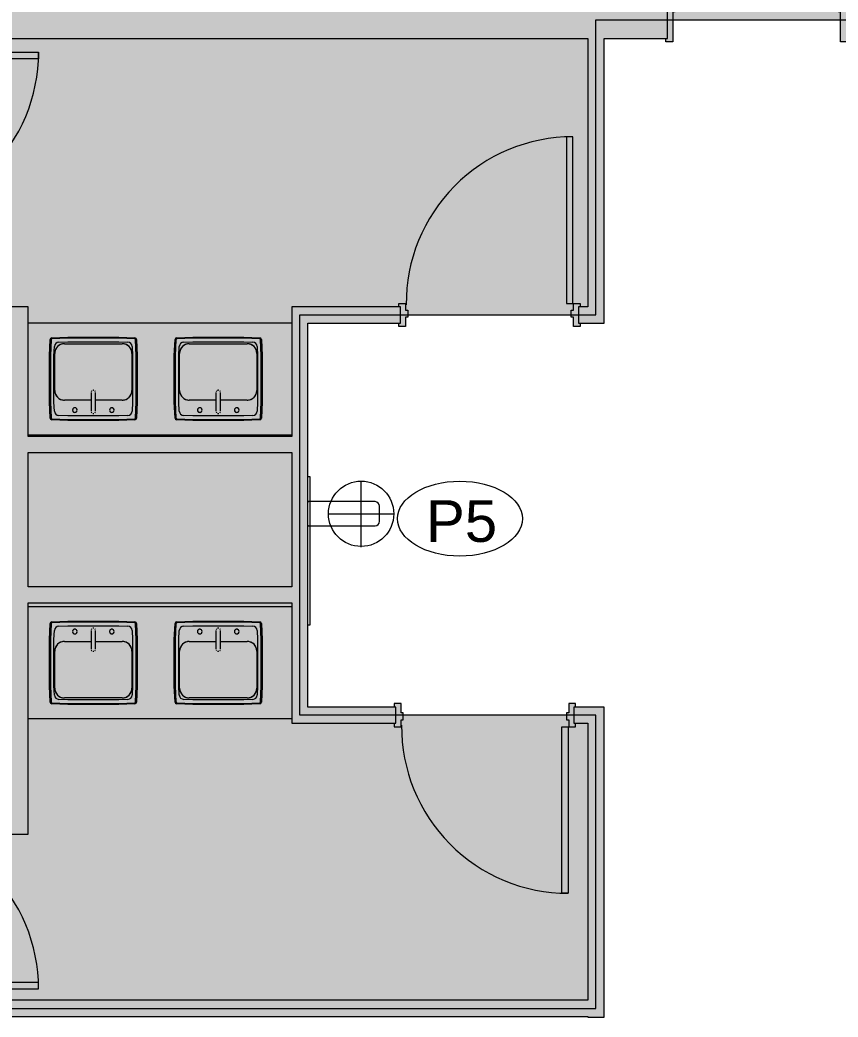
# Model space of a CAD drawing. Header units: inches. Extents: x 6664 to 8129, y 209 to 1287.
# Drawn here: x 7511.7 to 7688.6, y 923.4 to 1138.9 of the extents above; entities that cross this region are included whole.
import ezdxf

# ---------------------------------------------------------------- set-up
doc = ezdxf.new("R2010")
doc.units = ezdxf.units.IN
doc.header["$MEASUREMENT"] = 0
for name, color, linetype, lineweight in [('A-DETL-GENF', 92, 'Continuous', 9), ('A-DETL-THIN', 151, 'Continuous', 9), ('A-DOOR', 31, 'Continuous', 13), ('A-WALL', 113, 'Continuous', 13), ('A-WALL-PATT', 111, 'Continuous', 13), ('I-WALL', 2, 'Continuous', 9), ('P-SANR-FIXT', 6, 'Continuous', 13), ('P-SANR-FIXT-IDEN', 2, 'Continuous', 9), ('Q-CASE', 31, 'Continuous', 9)]:
    doc.layers.add(name, color=color, linetype=linetype, lineweight=lineweight)
doc.styles.add('Swis721 Lt BT', font='swissl.ttf', dxfattribs={"height": 9})

# ---------------------------------------------------------------- blocks, each defined once
blk = doc.blocks.new('Door - Single - Solid Door-7736277-11th FLOOR POWER _ SIGNAL')
at = {"layer": 'A-DOOR'}
h = blk.add_hatch(color=250, dxfattribs=at)
h.paths.add_polyline_path([(23.62, 4.66), (22.12, 4.66), (22.12, -1.84), (21.62, -1.84), (21.62, -3.34), (22.12, -3.34), (22.12, -4.84), (23.62, -4.84), (23.62, -4.09), (23.24, -4.09), (23.24, 3.91), (23.62, 3.91)], flags=0)
h.paths.add_polyline_path([(-15.06, 4.66), (-15.63, 4.66), (-15.63, 3.91), (-15.26, 3.91), (-15.26, -4.09), (-15.63, -4.09), (-15.63, -4.84), (-14.13, -4.84), (-14.13, -3.34), (-13.63, -3.34), (-13.63, -1.84), (-14.13, -1.84), (-14.13, 4.66)], flags=0)
at = {"layer": 'A-DOOR', "color": 8, "lineweight": 20}
for p, q in [((-15.63, 4.66), (-14.13, 4.66)), ((-15.63, 3.91), (-15.63, 4.66)), ((-14.13, 4.66), (-14.13, -1.84)), ((22.12, 4.66), (23.62, 4.66)), ((22.12, -1.84), (22.12, 4.66)), ((23.62, 4.66), (23.62, 3.91)), ((-14.13, -1.84), (-13.63, -1.84)), ((-13.63, -1.84), (-13.63, -3.34)), ((21.62, -1.84), (22.12, -1.84)), ((21.62, -3.34), (21.62, -1.84)), ((-15.63, -4.84), (-15.63, -4.09)), ((-14.13, -3.34), (-14.13, -4.84)), ((-13.63, -3.34), (-14.13, -3.34)), ((22.12, -3.34), (21.62, -3.34)), ((22.12, -4.84), (22.12, -3.34)), ((23.62, -4.09), (23.62, -4.84)), ((-14.13, -4.84), (-15.63, -4.84)), ((-12.63, -4.84), (-14.01, -4.84)), ((-14.01, -4.84), (-14.01, -40.84)), ((-12.63, -40.84), (-12.63, -4.84)), ((23.62, -4.84), (22.12, -4.84)), ((-14.01, -40.84), (-12.63, -40.84))]:
    blk.add_line(p, q, dxfattribs=at)
at = {"layer": 'A-DOOR', "lineweight": 9}
blk.add_arc((-14.01, -4.84), 36, 270, 0.5, dxfattribs=at)
blk = doc.blocks.new('Door - Single - Solid Door-7736225-11th FLOOR POWER _ SIGNAL')
at = {"layer": 'A-DOOR'}
h = blk.add_hatch(color=250, dxfattribs=at)
h.paths.add_polyline_path([(-15.63, -2.59), (-14.13, -2.59), (-14.13, -1.09), (-13.63, -1.09), (-13.63, 0.41), (-14.13, 0.41), (-14.13, 2.41), (-15.63, 2.41), (-15.63, 1.66), (-15.26, 1.66), (-15.26, -1.84), (-15.63, -1.84)], flags=0)
h.paths.add_polyline_path([(21.62, -0.76), (21.62, -1.09), (22.12, -1.09), (22.12, -2.59), (23.62, -2.59), (23.62, -1.84), (23.24, -1.84), (23.24, 1.66), (23.62, 1.66), (23.62, 2.41), (22.12, 2.41), (22.12, 0.41), (21.62, 0.41), (21.62, -0.14)], flags=0)
at = {"layer": 'A-DOOR', "color": 8, "lineweight": 20}
for p, q in [((-15.63, 2.41), (-14.13, 2.41)), ((-15.63, 1.66), (-15.63, 2.41)), ((-14.13, 2.41), (-14.13, 0.41)), ((22.12, 2.41), (23.62, 2.41)), ((22.12, 0.41), (22.12, 2.41)), ((23.62, 2.41), (23.62, 1.66)), ((-14.13, 0.41), (-13.63, 0.41)), ((-13.63, 0.41), (-13.63, -1.09)), ((21.62, 0.41), (22.12, 0.41)), ((21.62, -1.09), (21.62, 0.41)), ((-15.63, -2.59), (-15.63, -1.84)), ((-14.13, -1.09), (-14.13, -2.59)), ((-13.63, -1.09), (-14.13, -1.09)), ((22.12, -1.09), (21.62, -1.09)), ((22.12, -2.59), (22.12, -1.09)), ((23.62, -1.84), (23.62, -2.59)), ((-14.13, -2.59), (-15.63, -2.59)), ((-12.63, -2.59), (-14.01, -2.59)), ((-14.01, -2.59), (-14.01, -38.59)), ((-12.63, -38.59), (-12.63, -2.59)), ((23.62, -2.59), (22.12, -2.59)), ((-14.01, -38.59), (-12.63, -38.59))]:
    blk.add_line(p, q, dxfattribs=at)
at = {"layer": 'A-DOOR', "lineweight": 9}
blk.add_arc((-14.01, -2.59), 36, 270, 0.5, dxfattribs=at)
blk = doc.blocks.new('Door - Single - Solid Door-7736216-11th FLOOR POWER _ SIGNAL')
at = {"layer": 'A-DOOR'}
h = blk.add_hatch(color=250, dxfattribs=at)
h.paths.add_polyline_path([(-14.13, 2.59), (-15.63, 2.59), (-15.63, 1.84), (-15.26, 1.84), (-15.26, -1.66), (-15.63, -1.66), (-15.63, -2.41), (-14.13, -2.41), (-14.13, -0.41), (-13.63, -0.41), (-13.63, 1.09), (-14.13, 1.09), (-14.13, 1.84)], flags=0)
h.paths.add_polyline_path([(23.24, 2.59), (22.12, 2.59), (22.12, 1.09), (21.62, 1.09), (21.62, -0.41), (22.12, -0.41), (22.12, -2.41), (23.62, -2.41), (23.62, -1.66), (23.24, -1.66), (23.24, 1.84), (23.62, 1.84), (23.62, 2.59)], flags=0)
at = {"layer": 'A-DOOR', "color": 8, "lineweight": 20}
for p, q in [((-14.01, 38.59), (-12.63, 38.59)), ((-14.01, 2.59), (-14.01, 38.59)), ((-12.63, 38.59), (-12.63, 2.59)), ((-15.63, 2.59), (-15.63, 1.84)), ((-14.13, 2.59), (-15.63, 2.59)), ((-14.13, 1.09), (-14.13, 2.59)), ((-12.63, 2.59), (-14.01, 2.59)), ((23.62, 2.59), (22.12, 2.59)), ((22.12, 2.59), (22.12, 1.09)), ((23.62, 1.84), (23.62, 2.59)), ((-13.63, 1.09), (-14.13, 1.09)), ((-13.63, -0.41), (-13.63, 1.09)), ((22.12, 1.09), (21.62, 1.09)), ((21.62, 1.09), (21.62, -0.41)), ((-15.63, -1.66), (-15.63, -2.41)), ((-14.13, -2.41), (-14.13, -0.41)), ((-14.13, -0.41), (-13.63, -0.41)), ((21.62, -0.41), (22.12, -0.41)), ((22.12, -0.41), (22.12, -2.41)), ((23.62, -2.41), (23.62, -1.66)), ((-15.63, -2.41), (-14.13, -2.41)), ((22.12, -2.41), (23.62, -2.41))]:
    blk.add_line(p, q, dxfattribs=at)
at = {"layer": 'A-DOOR', "lineweight": 9}
blk.add_arc((-14.01, 2.59), 36, 359.5, 90, dxfattribs=at)
blk = doc.blocks.new('P-Drinking_Fountain-Wall_Mounted - HI-LO-7751322-11th FLOOR POWER _ SIGNAL')
at = {"layer": 'P-SANR-FIXT', "lineweight": 9}
for p, q in [((19.07, 1.44), (19.07, 15.56)), ((16.44, 11.5), (16.44, -2.85)), ((16.44, 11.5), (16.44, -3)), ((20.69, 12.5), (17.44, 12.5)), ((20.69, 12.5), (17.44, 12.5)), ((21.69, -2.85), (21.69, 11.5)), ((21.69, -3), (21.69, 11.5)), ((26.25, 8.5), (12, 8.5)), ((43.07, -2.5), (11.07, -2.5)), ((11.07, -2.5), (11.07, -3)), ((11.07, -2.5), (11.07, -3)), ((43.07, -2.5), (11.07, -2.5)), ((43.07, -3), (43.07, -2.5)), ((43.07, -3), (43.07, -2.5))]:
    blk.add_line(p, q, dxfattribs=at)
blk.add_circle((19.07, 8.5), 7.06, dxfattribs=at)
for centre, radius, start, end in [((17.44, 11.5), 1, 90, 180), ((17.44, 11.5), 1, 90, 180), ((20.69, 11.5), 1, 360, 90), ((20.69, 11.5), 1, 360, 90), ((16.59, -2.85), 0.15, 180, 270), ((21.54, -2.85), 0.15, 270, 0)]:
    blk.add_arc(centre, radius, start, end, dxfattribs=at)
blk = doc.blocks.new('P-Sink-Rectangular - PSR1918-3060176-11th FLOOR POWER _ SIGNAL')
at = {"layer": 'P-SANR-FIXT', "lineweight": 9}
for p, q in [((-8.99, 8.84), (-5.52, 9)), ((-5.51, 8.78), (-8.98, 8.63)), ((-5.52, 9), (5.52, 9)), ((-5.52, 9), (-5.51, 8.78)), ((5.51, 8.78), (-5.51, 8.78)), ((5.52, 9), (5.51, 8.78)), ((8.98, 8.63), (5.51, 8.78)), ((5.52, 9), (8.99, 8.84)), ((-9.5, 4.97), (-9.34, 8.49)), ((-9.13, 8.48), (-9.28, 4.96)), ((-8.5, 5.01), (-8.42, 6.97)), ((-7.47, 7.92), (-5.51, 8)), ((-5.51, 8), (5.51, 8)), ((5.51, 8), (7.47, 7.92)), ((8.42, 6.97), (8.5, 5.01)), ((9.28, 4.96), (9.13, 8.48)), ((9.34, 8.49), (9.5, 4.97)), ((-9.5, 4.97), (-9.28, 4.96)), ((-9.5, -4.97), (-9.5, 4.97)), ((-9.28, 4.96), (-9.28, -4.96)), ((-8.5, -5.01), (-8.5, 5.01)), ((-6.25, 4.6), (-0.49, 4.6)), ((-6.25, 4.6), (-0.49, 4.6)), ((0.48, 4.6), (6.25, 4.6)), ((0.48, 4.6), (6.25, 4.6)), ((8.5, 5.01), (8.5, -5.01)), ((9.5, 4.97), (9.28, 4.96)), ((9.28, -4.96), (9.28, 4.96)), ((9.5, 4.97), (9.5, -4.97)), ((-8.35, -5.5), (-8.35, 2.5)), ((-8.35, -5.5), (-8.35, 2.5)), ((8.35, 2.5), (8.35, -5.5)), ((8.35, 2.5), (8.35, -5.5)), ((-9.5, -4.97), (-9.28, -4.96)), ((-9.34, -8.49), (-9.5, -4.97)), ((-9.28, -4.96), (-9.13, -8.48)), ((-8.42, -6.97), (-8.5, -5.01)), ((8.5, -5.01), (8.42, -6.97)), ((9.13, -8.48), (9.28, -4.96)), ((9.5, -4.97), (9.28, -4.96)), ((9.5, -4.97), (9.34, -8.49)), ((-5.51, -8), (-7.47, -7.92)), ((6.25, -7.6), (-6.25, -7.6)), ((6.25, -7.6), (-6.25, -7.6)), ((5.51, -8), (-5.51, -8)), ((7.47, -7.92), (5.51, -8)), ((-5.52, -9), (-8.99, -8.84)), ((-8.98, -8.63), (-5.51, -8.78)), ((-5.52, -9), (-5.51, -8.78)), ((5.52, -9), (-5.52, -9)), ((-5.51, -8.78), (5.51, -8.78)), ((5.51, -8.78), (8.98, -8.63)), ((5.52, -9), (5.51, -8.78)), ((8.99, -8.84), (5.52, -9))]:
    blk.add_line(p, q, dxfattribs=at)
at = {"layer": 'P-SANR-FIXT', "lineweight": 9, "flags": 128}
for points in [[(-0.5, 6.97), (-0.5, 6.78), (-0.5, 6.26), (-0.5, 5.5), (-0.5, 4.65), (-0.5, 3.85), (-0.5, 3.26), (-0.5, 2.98), (-0.5, 2.97)], [(0.5, 2.97), (0.5, 3.15), (0.5, 3.67), (0.5, 4.43), (0.5, 5.29), (0.5, 6.09), (0.5, 6.68), (0.5, 6.95), (0.5, 6.97)]]:
    blk.add_lwpolyline(points, dxfattribs=at)
at = {"layer": 'P-SANR-FIXT', "lineweight": 9}
for centre, radius, start, end in [((-8.97, 8.47), 0.371, 92.5667, 177.4333), ((-8.97, 8.47), 0.156, 92.5667, 177.4333), ((8.97, 8.47), 0.156, 2.5667, 87.4333), ((8.97, 8.47), 0.371, 2.5667, 87.4333), ((-7.42, 6.92), 0.995, 92.5667, 177.4333), ((-4, 6.75), 0.5, 360, 180), ((-4, 6.75), 0.5, 180, 360), ((-4, 6.75), 0.5, 180, 270), ((-4, 6.75), 0.5, 180, 270), ((-4, 6.75), 0.5, 135, 165), ((-4, 6.75), 0.5, 135, 165), ((-4, 6.75), 0.5, 195, 240), ((-4, 6.75), 0.5, 195, 240), ((-4, 6.75), 0.5, 60, 120), ((-4, 6.75), 0.5, 60, 120), ((-4, 6.75), 0.5, 75, 105), ((-4, 6.75), 0.5, 75, 105), ((-4, 6.75), 0.5, 0, 45), ((-4, 6.75), 0.5, 15, 45), ((-4, 6.75), 0.5, 0, 45), ((-4, 6.75), 0.5, 15, 45), ((-4, 6.75), 0.5, 315, 360), ((-4, 6.75), 0.5, 315, 360), ((-4, 6.75), 0.5, 315, 345), ((-4, 6.75), 0.5, 315, 345), ((0, 6.97), 0.5, 135, 150), ((0, 6.97), 0.5, 90, 105), ((0, 6.97), 0.5, 75, 90), ((0, 6.97), 0.5, 30, 45), ((4, 6.75), 0.5, 360, 180), ((4, 6.75), 0.5, 135, 180), ((4, 6.75), 0.5, 135, 180), ((4, 6.75), 0.5, 165, 180), ((4, 6.75), 0.5, 165, 180), ((4, 6.75), 0.5, 180, 360), ((4, 6.75), 0.5, 180, 225), ((4, 6.75), 0.5, 180, 195), ((4, 6.75), 0.5, 180, 225), ((4, 6.75), 0.5, 180, 195), ((4, 6.75), 0.5, 135, 150), ((4, 6.75), 0.5, 135, 150), ((4, 6.75), 0.5, 210, 225), ((4, 6.75), 0.5, 210, 225), ((4, 6.75), 0.5, 0, 120), ((4, 6.75), 0.5, 0, 120), ((4, 6.75), 0.5, 75, 105), ((4, 6.75), 0.5, 75, 105), ((4, 6.75), 0.5, 30, 60), ((4, 6.75), 0.5, 30, 60), ((4, 6.75), 0.5, 315, 345), ((4, 6.75), 0.5, 315, 345), ((4, 6.75), 0.5, 315, 330), ((4, 6.75), 0.5, 315, 330), ((7.42, 6.92), 0.995, 2.5667, 87.4333), ((-6.25, 2.5), 2.1, 90, 180), ((-6.25, 2.5), 2.1, 90, 180), ((-6.25, 2.5), 2.1, 115.0288, 154.9712), ((-6.25, 2.5), 2.1, 90, 109.9712), ((-4, 6.75), 0.5, 255, 270), ((-4, 6.75), 0.5, 255, 270), ((4, 6.75), 0.5, 240, 300), ((4, 6.75), 0.5, 240, 300), ((4, 6.75), 0.5, 255, 270), ((4, 6.75), 0.5, 255, 270), ((6.25, 2.5), 2.1, 70.0288, 90), ((6.25, 2.5), 2.1, 0, 90), ((6.25, 2.5), 2.1, 0, 90), ((6.25, 2.5), 2.1, 25.0288, 64.9712), ((-6.25, 2.5), 2.1, 160.0288, 180), ((0, 2.97), 0.5, 210, 225), ((0, 2.97), 0.5, 255, 270), ((0, 2.97), 0.5, 270, 285), ((0, 2.97), 0.5, 315, 330), ((6.25, 2.5), 2.1, 0, 19.9712), ((-6.25, -5.5), 2.1, 180, 199.9712), ((-6.25, -5.5), 2.1, 180, 270), ((-6.25, -5.5), 2.1, 180, 270), ((-6.25, -5.5), 2.1, 205.0288, 244.9712), ((6.25, -5.5), 2.1, 270, 360), ((6.25, -5.5), 2.1, 270, 360), ((6.25, -5.5), 2.1, 295.0288, 334.9712), ((6.25, -5.5), 2.1, 340.0288, 360), ((-8.97, -8.47), 0.371, 182.5667, 267.4333), ((-8.97, -8.47), 0.156, 182.5667, 267.4333), ((-7.42, -6.92), 0.995, 182.5667, 267.4333), ((-6.25, -5.5), 2.1, 250.0288, 270), ((6.25, -5.5), 2.1, 270, 289.9712), ((7.42, -6.92), 0.995, 272.5667, 357.4333), ((8.97, -8.47), 0.156, 272.5667, 357.4333), ((8.97, -8.47), 0.371, 272.5667, 357.4333)]:
    blk.add_arc(centre, radius, start, end, dxfattribs=at)
blk = doc.blocks.new('P-Sink-Rectangular - PSR1918-V69-11th FLOOR POWER _ SIGNAL')
at = {"layer": 'P-SANR-FIXT', "lineweight": 9}
for p, q in [((-8.99, 8.84), (-5.52, 9)), ((-5.51, 8.78), (-8.98, 8.63)), ((-5.52, 9), (5.52, 9)), ((-5.52, 9), (-5.51, 8.78)), ((5.51, 8.78), (-5.51, 8.78)), ((5.52, 9), (5.51, 8.78)), ((8.98, 8.63), (5.51, 8.78)), ((5.52, 9), (8.99, 8.84)), ((-9.5, 4.97), (-9.34, 8.49)), ((-9.13, 8.48), (-9.28, 4.96)), ((-8.5, 5.01), (-8.42, 6.97)), ((-7.47, 7.92), (-5.51, 8)), ((-5.51, 8), (5.51, 8)), ((5.51, 8), (7.47, 7.92)), ((8.42, 6.97), (8.5, 5.01)), ((9.28, 4.96), (9.13, 8.48)), ((9.34, 8.49), (9.5, 4.97)), ((-9.5, 4.97), (-9.28, 4.96)), ((-9.5, -4.97), (-9.5, 4.97)), ((-9.28, 4.96), (-9.28, -4.96)), ((-8.5, -5.01), (-8.5, 5.01)), ((-6.25, 4.6), (-0.49, 4.6)), ((-6.25, 4.6), (-0.49, 4.6)), ((0.48, 4.6), (6.25, 4.6)), ((0.48, 4.6), (6.25, 4.6)), ((8.5, 5.01), (8.5, -5.01)), ((9.5, 4.97), (9.28, 4.96)), ((9.28, -4.96), (9.28, 4.96)), ((9.5, 4.97), (9.5, -4.97)), ((-8.35, -5.5), (-8.35, 2.5)), ((-8.35, -5.5), (-8.35, 2.5)), ((8.35, 2.5), (8.35, -5.5)), ((8.35, 2.5), (8.35, -5.5)), ((-9.5, -4.97), (-9.28, -4.96)), ((-9.34, -8.49), (-9.5, -4.97)), ((-9.28, -4.96), (-9.13, -8.48)), ((-8.42, -6.97), (-8.5, -5.01)), ((8.5, -5.01), (8.42, -6.97)), ((9.13, -8.48), (9.28, -4.96)), ((9.5, -4.97), (9.28, -4.96)), ((9.5, -4.97), (9.34, -8.49)), ((-5.51, -8), (-7.47, -7.92)), ((6.25, -7.6), (-6.25, -7.6)), ((6.25, -7.6), (-6.25, -7.6)), ((5.51, -8), (-5.51, -8)), ((7.47, -7.92), (5.51, -8)), ((-5.52, -9), (-8.99, -8.84)), ((-8.98, -8.63), (-5.51, -8.78)), ((-5.52, -9), (-5.51, -8.78)), ((5.52, -9), (-5.52, -9)), ((-5.51, -8.78), (5.51, -8.78)), ((5.51, -8.78), (8.98, -8.63)), ((5.52, -9), (5.51, -8.78)), ((8.99, -8.84), (5.52, -9))]:
    blk.add_line(p, q, dxfattribs=at)
at = {"layer": 'P-SANR-FIXT', "lineweight": 9, "flags": 128}
for points in [[(-0.5, 6.97), (-0.5, 6.78), (-0.5, 6.26), (-0.5, 5.5), (-0.5, 4.65), (-0.5, 3.85), (-0.5, 3.26), (-0.5, 2.98), (-0.5, 2.97)], [(0.5, 2.97), (0.5, 3.15), (0.5, 3.67), (0.5, 4.43), (0.5, 5.29), (0.5, 6.09), (0.5, 6.68), (0.5, 6.95), (0.5, 6.97)]]:
    blk.add_lwpolyline(points, dxfattribs=at)
at = {"layer": 'P-SANR-FIXT', "lineweight": 9}
for centre, radius, start, end in [((-8.97, 8.47), 0.371, 92.5667, 177.4333), ((-8.97, 8.47), 0.156, 92.5667, 177.4333), ((8.97, 8.47), 0.156, 2.5667, 87.4333), ((8.97, 8.47), 0.371, 2.5667, 87.4333), ((-7.42, 6.92), 0.995, 92.5667, 177.4333), ((-4, 6.75), 0.5, 360, 180), ((-4, 6.75), 0.5, 180, 360), ((-4, 6.75), 0.5, 180, 266.6678), ((-4, 6.75), 0.5, 180, 266.6678), ((-4, 6.75), 0.5, 135, 165), ((-4, 6.75), 0.5, 135, 165), ((-4, 6.75), 0.5, 195, 240), ((-4, 6.75), 0.5, 195, 240), ((-4, 6.75), 0.5, 93.3322, 120), ((-4, 6.75), 0.5, 93.3322, 120), ((-4, 6.75), 0.5, 93.3322, 105), ((-4, 6.75), 0.5, 93.3322, 105), ((-4, 6.75), 0.5, 60, 90), ((-4, 6.75), 0.5, 75, 90), ((-4, 6.75), 0.5, 60, 90), ((-4, 6.75), 0.5, 75, 90), ((-4, 6.75), 0.5, 0, 45), ((-4, 6.75), 0.5, 15, 45), ((-4, 6.75), 0.5, 0, 45), ((-4, 6.75), 0.5, 15, 45), ((-4, 6.75), 0.5, 315, 360), ((-4, 6.75), 0.5, 315, 360), ((-4, 6.75), 0.5, 315, 345), ((-4, 6.75), 0.5, 315, 345), ((0, 6.97), 0.5, 135, 150), ((0, 6.97), 0.5, 90, 105), ((0, 6.97), 0.5, 75, 90), ((0, 6.97), 0.5, 30, 45), ((4, 6.75), 0.5, 360, 180), ((4, 6.75), 0.5, 135, 180), ((4, 6.75), 0.5, 135, 180), ((4, 6.75), 0.5, 165, 180), ((4, 6.75), 0.5, 165, 180), ((4, 6.75), 0.5, 180, 360), ((4, 6.75), 0.5, 180, 225), ((4, 6.75), 0.5, 180, 195), ((4, 6.75), 0.5, 180, 225), ((4, 6.75), 0.5, 180, 195), ((4, 6.75), 0.5, 135, 150), ((4, 6.75), 0.5, 135, 150), ((4, 6.75), 0.5, 210, 225), ((4, 6.75), 0.5, 210, 225), ((4, 6.75), 0.5, 0, 120), ((4, 6.75), 0.5, 0, 120), ((4, 6.75), 0.5, 75, 105), ((4, 6.75), 0.5, 75, 105), ((4, 6.75), 0.5, 30, 60), ((4, 6.75), 0.5, 30, 60), ((4, 6.75), 0.5, 315, 345), ((4, 6.75), 0.5, 315, 345), ((4, 6.75), 0.5, 315, 330), ((4, 6.75), 0.5, 315, 330), ((7.42, 6.92), 0.995, 2.5667, 87.4333), ((-6.25, 2.5), 2.1, 90, 180), ((-6.25, 2.5), 2.1, 90, 180), ((-6.25, 2.5), 2.1, 115.0288, 154.9712), ((-6.25, 2.5), 2.1, 90, 109.9712), ((-4, 6.75), 0.5, 255, 266.6678), ((-4, 6.75), 0.5, 255, 266.6678), ((4, 6.75), 0.5, 240, 300), ((4, 6.75), 0.5, 240, 300), ((4, 6.75), 0.5, 255, 270), ((4, 6.75), 0.5, 255, 270), ((6.25, 2.5), 2.1, 70.0288, 90), ((6.25, 2.5), 2.1, 0, 90), ((6.25, 2.5), 2.1, 0, 90), ((6.25, 2.5), 2.1, 25.0288, 64.9712), ((-6.25, 2.5), 2.1, 160.0288, 180), ((0, 2.97), 0.5, 210, 225), ((0, 2.97), 0.5, 255, 270), ((0, 2.97), 0.5, 270, 285), ((0, 2.97), 0.5, 315, 330), ((6.25, 2.5), 2.1, 0, 19.9712), ((-6.25, -5.5), 2.1, 180, 199.9712), ((-6.25, -5.5), 2.1, 180, 270), ((-6.25, -5.5), 2.1, 180, 270), ((-6.25, -5.5), 2.1, 205.0288, 244.9712), ((6.25, -5.5), 2.1, 270, 360), ((6.25, -5.5), 2.1, 270, 360), ((6.25, -5.5), 2.1, 295.0288, 334.9712), ((6.25, -5.5), 2.1, 340.0288, 360), ((-8.97, -8.47), 0.371, 182.5667, 267.4333), ((-8.97, -8.47), 0.156, 182.5667, 267.4333), ((-7.42, -6.92), 0.995, 182.5667, 267.4333), ((-6.25, -5.5), 2.1, 250.0288, 270), ((6.25, -5.5), 2.1, 270, 289.9712), ((7.42, -6.92), 0.995, 272.5667, 357.4333), ((8.97, -8.47), 0.156, 272.5667, 357.4333), ((8.97, -8.47), 0.371, 272.5667, 357.4333)]:
    blk.add_arc(centre, radius, start, end, dxfattribs=at)
blk = doc.blocks.new('C-Counter Top - ADJ HEIGHT-7751834-11th FLOOR POWER _ SIGNAL')
at = {"layer": 'Q-CASE'}
for p, q in [((-47.26, -0.75), (9.74, -0.75)), ((-47.26, -25), (9.74, -25))]:
    blk.add_line(p, q, dxfattribs=at)
blk = doc.blocks.new('P-Sink-Rectangular - PSR1918-7751963-11th FLOOR POWER _ SIGNAL')
at = {"layer": 'P-SANR-FIXT', "lineweight": 9}
for p, q in [((-8.99, 8.84), (-5.52, 9)), ((-5.51, 8.78), (-8.98, 8.63)), ((-5.51, 8.78), (-5.52, 9)), ((-5.52, 9), (5.52, 9)), ((5.51, 8.78), (-5.51, 8.78)), ((5.51, 8.78), (5.52, 9)), ((8.98, 8.63), (5.51, 8.78)), ((5.52, 9), (8.99, 8.84)), ((-9.5, 4.97), (-9.34, 8.49)), ((-9.13, 8.48), (-9.28, 4.96)), ((-8.5, 5.01), (-8.42, 6.97)), ((-7.47, 7.92), (-5.51, 8)), ((-6.25, 7.6), (6.25, 7.6)), ((-6.25, 7.6), (6.25, 7.6)), ((-5.51, 8), (5.51, 8)), ((5.51, 8), (7.47, 7.92)), ((8.42, 6.97), (8.5, 5.01)), ((9.28, 4.96), (9.13, 8.48)), ((9.34, 8.49), (9.5, 4.97)), ((-9.28, 4.96), (-9.5, 4.97)), ((-9.5, -4.97), (-9.5, 4.97)), ((-9.28, 4.96), (-9.28, -4.96)), ((-8.5, -5.01), (-8.5, 5.01)), ((-8.35, -2.5), (-8.35, 5.5)), ((-8.35, -2.5), (-8.35, 5.5)), ((8.35, 5.5), (8.35, -2.5)), ((8.35, 5.5), (8.35, -2.5)), ((8.5, 5.01), (8.5, -5.01)), ((9.28, 4.96), (9.5, 4.97)), ((9.28, -4.96), (9.28, 4.96)), ((9.5, 4.97), (9.5, -4.97)), ((-9.28, -4.96), (-9.5, -4.97)), ((-9.34, -8.49), (-9.5, -4.97)), ((-9.28, -4.96), (-9.13, -8.48)), ((-8.42, -6.97), (-8.5, -5.01)), ((-0.49, -4.6), (-6.25, -4.6)), ((-0.49, -4.6), (-6.25, -4.6)), ((6.25, -4.6), (0.48, -4.6)), ((6.25, -4.6), (0.48, -4.6)), ((8.5, -5.01), (8.42, -6.97)), ((9.13, -8.48), (9.28, -4.96)), ((9.28, -4.96), (9.5, -4.97)), ((9.5, -4.97), (9.34, -8.49)), ((-5.51, -8), (-7.47, -7.92)), ((5.51, -8), (-5.51, -8)), ((7.47, -7.92), (5.51, -8)), ((-5.52, -9), (-8.99, -8.84)), ((-8.98, -8.63), (-5.51, -8.78)), ((-5.51, -8.78), (-5.52, -9)), ((5.52, -9), (-5.52, -9)), ((-5.51, -8.78), (5.51, -8.78)), ((5.51, -8.78), (8.98, -8.63)), ((5.51, -8.78), (5.52, -9)), ((8.99, -8.84), (5.52, -9))]:
    blk.add_line(p, q, dxfattribs=at)
at = {"layer": 'P-SANR-FIXT', "lineweight": 9, "flags": 128}
for points in [[(-0.5, -2.97), (-0.5, -3.15), (-0.5, -3.67), (-0.5, -4.43), (-0.5, -5.29), (-0.5, -6.09), (-0.5, -6.68), (-0.5, -6.95), (-0.5, -6.97)], [(0.5, -6.97), (0.5, -6.78), (0.5, -6.26), (0.5, -5.5), (0.5, -4.65), (0.5, -3.85), (0.5, -3.26), (0.5, -2.98), (0.5, -2.97)]]:
    blk.add_lwpolyline(points, dxfattribs=at)
at = {"layer": 'P-SANR-FIXT', "lineweight": 9}
for centre, radius, start, end in [((-8.97, 8.47), 0.371, 92.5667, 177.4333), ((-8.97, 8.47), 0.156, 92.5667, 177.4333), ((8.97, 8.47), 0.156, 2.5667, 87.4333), ((8.97, 8.47), 0.371, 2.5667, 87.4333), ((-7.42, 6.92), 0.995, 92.5667, 177.4333), ((-6.25, 5.5), 2.1, 90, 180), ((-6.25, 5.5), 2.1, 90, 180), ((-6.25, 5.5), 2.1, 115.0288, 154.9712), ((-6.25, 5.5), 2.1, 90, 109.9712), ((6.25, 5.5), 2.1, 70.0288, 90), ((6.25, 5.5), 2.1, 0, 90), ((6.25, 5.5), 2.1, 0, 90), ((6.25, 5.5), 2.1, 25.0288, 64.9712), ((7.42, 6.92), 0.995, 2.5667, 87.4333), ((-6.25, 5.5), 2.1, 160.0288, 180), ((6.25, 5.5), 2.1, 360, 19.9712), ((-6.25, -2.5), 2.1, 180, 199.9712), ((-6.25, -2.5), 2.1, 180, 270), ((-6.25, -2.5), 2.1, 180, 270), ((-6.25, -2.5), 2.1, 205.0288, 244.9712), ((0, -2.97), 0.5, 135, 150), ((0, -2.97), 0.5, 90, 105), ((0, -2.97), 0.5, 75, 90), ((0, -2.97), 0.5, 30, 45), ((6.25, -2.5), 2.1, 270, 0), ((6.25, -2.5), 2.1, 270, 0), ((6.25, -2.5), 2.1, 295.0288, 334.9712), ((6.25, -2.5), 2.1, 340.0288, 360), ((-6.25, -2.5), 2.1, 250.0288, 269.4506), ((-4, -6.75), 0.5, 0, 180), ((-4, -6.75), 0.5, 90, 180), ((-4, -6.75), 0.5, 90, 180), ((-4, -6.75), 0.5, 120, 180), ((-4, -6.75), 0.5, 120, 180), ((-4, -6.75), 0.5, 90, 105), ((-4, -6.75), 0.5, 90, 105), ((-4, -6.75), 0.5, 0, 45), ((-4, -6.75), 0.5, 15, 45), ((-4, -6.75), 0.5, 0, 45), ((-4, -6.75), 0.5, 15, 45), ((4, -6.75), 0.5, 360, 180), ((4, -6.75), 0.5, 135, 180), ((4, -6.75), 0.5, 135, 180), ((4, -6.75), 0.5, 135, 180), ((4, -6.75), 0.5, 135, 180), ((4, -6.75), 0.5, 60, 120), ((4, -6.75), 0.5, 60, 120), ((4, -6.75), 0.5, 90, 105), ((4, -6.75), 0.5, 90, 105), ((4, -6.75), 0.5, 15, 45), ((4, -6.75), 0.5, 30, 45), ((4, -6.75), 0.5, 15, 45), ((4, -6.75), 0.5, 30, 45), ((6.25, -2.5), 2.1, 270, 289.9712), ((-8.97, -8.47), 0.371, 182.5667, 267.4333), ((-8.97, -8.47), 0.156, 182.5667, 267.4333), ((-7.42, -6.92), 0.995, 182.5667, 267.4333), ((-4, -6.75), 0.5, 180, 360), ((-4, -6.75), 0.5, 195, 225), ((-4, -6.75), 0.5, 195, 225), ((-4, -6.75), 0.5, 240, 300), ((-4, -6.75), 0.5, 240, 300), ((-4, -6.75), 0.5, 255, 285), ((-4, -6.75), 0.5, 255, 285), ((-4, -6.75), 0.5, 315, 360), ((-4, -6.75), 0.5, 315, 360), ((-4, -6.75), 0.5, 315, 345), ((-4, -6.75), 0.5, 315, 345), ((0, -6.97), 0.5, 210, 225), ((0, -6.97), 0.5, 255, 270), ((0, -6.97), 0.5, 270, 285), ((0, -6.97), 0.5, 315, 330), ((4, -6.75), 0.5, 180, 360), ((4, -6.75), 0.5, 180, 225), ((4, -6.75), 0.5, 180, 225), ((4, -6.75), 0.5, 210, 225), ((4, -6.75), 0.5, 210, 225), ((4, -6.75), 0.5, 240, 360), ((4, -6.75), 0.5, 240, 360), ((4, -6.75), 0.5, 255, 285), ((4, -6.75), 0.5, 255, 285), ((4, -6.75), 0.5, 300, 330), ((4, -6.75), 0.5, 300, 330), ((7.42, -6.92), 0.995, 272.5667, 357.4333), ((8.97, -8.47), 0.156, 272.5667, 357.4333), ((8.97, -8.47), 0.371, 272.5667, 357.4333)]:
    blk.add_arc(centre, radius, start, end, dxfattribs=at)
blk = doc.blocks.new('P-Sink-Rectangular - PSR1918-V70-11th FLOOR POWER _ SIGNAL')
at = {"layer": 'P-SANR-FIXT', "lineweight": 9}
for p, q in [((-8.99, 8.84), (-5.52, 9)), ((-5.51, 8.78), (-8.98, 8.63)), ((-5.51, 8.78), (-5.52, 9)), ((-5.52, 9), (5.52, 9)), ((5.51, 8.78), (-5.51, 8.78)), ((5.51, 8.78), (5.52, 9)), ((8.98, 8.63), (5.51, 8.78)), ((5.52, 9), (8.99, 8.84)), ((-9.5, 4.97), (-9.34, 8.49)), ((-9.13, 8.48), (-9.28, 4.96)), ((-8.5, 5.01), (-8.42, 6.97)), ((-7.47, 7.92), (-5.51, 8)), ((-6.25, 7.6), (6.25, 7.6)), ((-6.25, 7.6), (6.25, 7.6)), ((-5.51, 8), (5.51, 8)), ((5.51, 8), (7.47, 7.92)), ((8.42, 6.97), (8.5, 5.01)), ((9.28, 4.96), (9.13, 8.48)), ((9.34, 8.49), (9.5, 4.97)), ((-9.28, 4.96), (-9.5, 4.97)), ((-9.5, -4.97), (-9.5, 4.97)), ((-9.28, 4.96), (-9.28, -4.96)), ((-8.5, -5.01), (-8.5, 5.01)), ((-8.35, -2.5), (-8.35, 5.5)), ((-8.35, -2.5), (-8.35, 5.5)), ((8.35, 5.5), (8.35, -2.5)), ((8.35, 5.5), (8.35, -2.5)), ((8.5, 5.01), (8.5, -5.01)), ((9.28, 4.96), (9.5, 4.97)), ((9.28, -4.96), (9.28, 4.96)), ((9.5, 4.97), (9.5, -4.97)), ((-9.28, -4.96), (-9.5, -4.97)), ((-9.34, -8.49), (-9.5, -4.97)), ((-9.28, -4.96), (-9.13, -8.48)), ((-8.42, -6.97), (-8.5, -5.01)), ((-0.49, -4.6), (-6.25, -4.6)), ((-0.49, -4.6), (-6.25, -4.6)), ((6.25, -4.6), (0.48, -4.6)), ((6.25, -4.6), (0.48, -4.6)), ((8.5, -5.01), (8.42, -6.97)), ((9.13, -8.48), (9.28, -4.96)), ((9.28, -4.96), (9.5, -4.97)), ((9.5, -4.97), (9.34, -8.49)), ((-5.51, -8), (-7.47, -7.92)), ((5.51, -8), (-5.51, -8)), ((7.47, -7.92), (5.51, -8)), ((-5.52, -9), (-8.99, -8.84)), ((-8.98, -8.63), (-5.51, -8.78)), ((-5.51, -8.78), (-5.52, -9)), ((5.52, -9), (-5.52, -9)), ((-5.51, -8.78), (5.51, -8.78)), ((5.51, -8.78), (8.98, -8.63)), ((5.51, -8.78), (5.52, -9)), ((8.99, -8.84), (5.52, -9))]:
    blk.add_line(p, q, dxfattribs=at)
at = {"layer": 'P-SANR-FIXT', "lineweight": 9, "flags": 128}
for points in [[(-0.5, -2.97), (-0.5, -3.15), (-0.5, -3.67), (-0.5, -4.43), (-0.5, -5.29), (-0.5, -6.09), (-0.5, -6.68), (-0.5, -6.95), (-0.5, -6.97)], [(0.5, -6.97), (0.5, -6.78), (0.5, -6.26), (0.5, -5.5), (0.5, -4.65), (0.5, -3.85), (0.5, -3.26), (0.5, -2.98), (0.5, -2.97)]]:
    blk.add_lwpolyline(points, dxfattribs=at)
at = {"layer": 'P-SANR-FIXT', "lineweight": 9}
for centre, radius, start, end in [((-8.97, 8.47), 0.371, 92.5667, 177.4333), ((-8.97, 8.47), 0.156, 92.5667, 177.4333), ((8.97, 8.47), 0.156, 2.5667, 87.4333), ((8.97, 8.47), 0.371, 2.5667, 87.4333), ((-7.42, 6.92), 0.995, 92.5667, 177.4333), ((-6.25, 5.5), 2.1, 90, 180), ((-6.25, 5.5), 2.1, 90, 180), ((-6.25, 5.5), 2.1, 115.0288, 154.9712), ((-6.25, 5.5), 2.1, 90, 109.9712), ((6.25, 5.5), 2.1, 70.0288, 90), ((6.25, 5.5), 2.1, 0, 90), ((6.25, 5.5), 2.1, 0, 90), ((6.25, 5.5), 2.1, 25.0288, 64.9712), ((7.42, 6.92), 0.995, 2.5667, 87.4333), ((-6.25, 5.5), 2.1, 160.0288, 180), ((6.25, 5.5), 2.1, 360, 19.9712), ((-6.25, -2.5), 2.1, 180, 199.9712), ((-6.25, -2.5), 2.1, 180, 270), ((-6.25, -2.5), 2.1, 180, 270), ((-6.25, -2.5), 2.1, 205.0288, 244.9712), ((0, -2.97), 0.5, 135, 150), ((0, -2.97), 0.5, 90, 105), ((0, -2.97), 0.5, 75, 90), ((0, -2.97), 0.5, 30, 45), ((6.25, -2.5), 2.1, 270, 0), ((6.25, -2.5), 2.1, 270, 0), ((6.25, -2.5), 2.1, 295.0288, 334.9712), ((6.25, -2.5), 2.1, 340.0288, 360), ((-6.25, -2.5), 2.1, 250.0288, 270), ((-4, -6.75), 0.5, 0, 180), ((-4, -6.75), 0.5, 93.3322, 180), ((-4, -6.75), 0.5, 93.3322, 180), ((-4, -6.75), 0.5, 120, 180), ((-4, -6.75), 0.5, 120, 180), ((-4, -6.75), 0.5, 93.3322, 105), ((-4, -6.75), 0.5, 93.3322, 105), ((-4, -6.75), 0.5, 0, 45), ((-4, -6.75), 0.5, 15, 45), ((-4, -6.75), 0.5, 0, 45), ((-4, -6.75), 0.5, 15, 45), ((4, -6.75), 0.5, 360, 180), ((4, -6.75), 0.5, 135, 180), ((4, -6.75), 0.5, 135, 180), ((4, -6.75), 0.5, 135, 180), ((4, -6.75), 0.5, 135, 180), ((4, -6.75), 0.5, 60, 120), ((4, -6.75), 0.5, 60, 120), ((4, -6.75), 0.5, 90, 105), ((4, -6.75), 0.5, 90, 105), ((4, -6.75), 0.5, 15, 45), ((4, -6.75), 0.5, 30, 45), ((4, -6.75), 0.5, 15, 45), ((4, -6.75), 0.5, 30, 45), ((6.25, -2.5), 2.1, 270, 289.9712), ((-8.97, -8.47), 0.371, 182.5667, 267.4333), ((-8.97, -8.47), 0.156, 182.5667, 267.4333), ((-7.42, -6.92), 0.995, 182.5667, 267.4333), ((-4, -6.75), 0.5, 180, 360), ((-4, -6.75), 0.5, 195, 225), ((-4, -6.75), 0.5, 195, 225), ((-4, -6.75), 0.5, 240, 266.6678), ((-4, -6.75), 0.5, 240, 266.6678), ((-4, -6.75), 0.5, 255, 266.6678), ((-4, -6.75), 0.5, 255, 266.6678), ((-4, -6.75), 0.5, 270, 300), ((-4, -6.75), 0.5, 270, 300), ((-4, -6.75), 0.5, 270, 285), ((-4, -6.75), 0.5, 270, 285), ((-4, -6.75), 0.5, 315, 360), ((-4, -6.75), 0.5, 315, 360), ((-4, -6.75), 0.5, 315, 345), ((-4, -6.75), 0.5, 315, 345), ((0, -6.97), 0.5, 210, 225), ((0, -6.97), 0.5, 255, 270), ((0, -6.97), 0.5, 270, 285), ((0, -6.97), 0.5, 315, 330), ((4, -6.75), 0.5, 180, 360), ((4, -6.75), 0.5, 180, 225), ((4, -6.75), 0.5, 180, 225), ((4, -6.75), 0.5, 210, 225), ((4, -6.75), 0.5, 210, 225), ((4, -6.75), 0.5, 240, 360), ((4, -6.75), 0.5, 240, 360), ((4, -6.75), 0.5, 255, 285), ((4, -6.75), 0.5, 255, 285), ((4, -6.75), 0.5, 300, 330), ((4, -6.75), 0.5, 300, 330), ((7.42, -6.92), 0.995, 272.5667, 357.4333), ((8.97, -8.47), 0.156, 272.5667, 357.4333), ((8.97, -8.47), 0.371, 272.5667, 357.4333)]:
    blk.add_arc(centre, radius, start, end, dxfattribs=at)
blk = doc.blocks.new('C-Counter Top - ADJ HEIGHT-7751964-11th FLOOR POWER _ SIGNAL')
at = {"layer": 'Q-CASE'}
for p, q in [((9.74, 25), (-47.26, 25)), ((9.74, 0.75), (-47.26, 0.75))]:
    blk.add_line(p, q, dxfattribs=at)
blk = doc.blocks.new('Door - Single - Solid Door-7752015-11th FLOOR POWER _ SIGNAL')
at = {"layer": 'A-DOOR'}
h = blk.add_hatch(color=250, dxfattribs=at)
h.paths.add_polyline_path([(-15.63, 0.68), (-15.63, 0.41), (-15.26, 0.41), (-15.26, -0.59), (-15.63, -0.59), (-15.63, -0.86), (-14.13, -0.86), (-14.13, 0.64), (-13.63, 0.64), (-13.63, 2.14), (-14.13, 2.14), (-14.13, 0.68), (-15.26, 0.68)], flags=0)
h.paths.add_polyline_path([(21.62, 0.64), (22.12, 0.64), (22.12, -0.86), (23.62, -0.86), (23.62, -0.59), (23.24, -0.59), (23.24, 0.41), (23.62, 0.41), (23.62, 0.68), (22.12, 0.68), (22.12, 2.14), (21.62, 2.14), (21.62, 1.06)], flags=0)
at = {"layer": 'A-DOOR', "color": 8, "lineweight": 20}
for p, q in [((-15.63, 0.68), (-14.13, 0.68)), ((-15.63, 0.41), (-15.63, 0.68)), ((-14.13, 2.14), (-13.63, 2.14)), ((-14.13, 0.68), (-14.13, 2.14)), ((-14.13, 0.64), (-14.13, -0.86)), ((-13.63, 0.64), (-14.13, 0.64)), ((-13.63, 2.14), (-13.63, 0.64)), ((21.62, 2.14), (22.12, 2.14)), ((21.62, 0.64), (21.62, 2.14)), ((22.12, 0.64), (21.62, 0.64)), ((22.12, 2.14), (22.12, 0.68)), ((22.12, 0.68), (23.62, 0.68)), ((22.12, -0.86), (22.12, 0.64)), ((23.62, 0.68), (23.62, 0.41)), ((-15.63, -0.86), (-15.63, -0.59)), ((-14.13, -0.86), (-15.63, -0.86)), ((-12.63, -0.86), (-14.01, -0.86)), ((-14.01, -0.86), (-14.01, -36.86)), ((-12.63, -36.86), (-12.63, -0.86)), ((23.62, -0.86), (22.12, -0.86)), ((23.62, -0.59), (23.62, -0.86)), ((-14.01, -36.86), (-12.63, -36.86))]:
    blk.add_line(p, q, dxfattribs=at)
at = {"layer": 'A-DOOR', "lineweight": 9}
blk.add_arc((-14.01, -0.86), 36, 270, 0.5, dxfattribs=at)
blk = doc.blocks.new('Door - Single - Solid Door-7752073-11th FLOOR POWER _ SIGNAL')
at = {"layer": 'A-DOOR'}
h = blk.add_hatch(color=250, dxfattribs=at)
h.paths.add_polyline_path([(23.62, 0.59), (23.62, 0.86), (22.12, 0.86), (22.12, -0.64), (21.62, -0.64), (21.62, -2.14), (22.12, -2.14), (22.12, -0.68), (23.62, -0.64), (23.62, -0.41), (23.24, -0.41), (23.24, 0.59)], flags=0)
h.paths.add_polyline_path([(-13.63, -2.14), (-13.63, -0.64), (-14.13, -0.64), (-14.13, 0.86), (-15.63, 0.86), (-15.63, 0.59), (-15.26, 0.59), (-15.26, -0.41), (-15.63, -0.41), (-15.63, -0.68), (-14.13, -0.68), (-14.13, -2.14)], flags=0)
at = {"layer": 'A-DOOR', "color": 8, "lineweight": 20}
for p, q in [((-14.01, 36.86), (-12.63, 36.86)), ((-14.01, 0.86), (-14.01, 36.86)), ((-12.63, 36.86), (-12.63, 0.86)), ((-15.63, 0.86), (-15.63, 0.59)), ((-14.13, 0.86), (-15.63, 0.86)), ((-14.13, -0.64), (-14.13, 0.86)), ((-12.63, 0.86), (-14.01, 0.86)), ((23.62, 0.86), (22.12, 0.86)), ((22.12, 0.86), (22.12, -0.64)), ((23.62, 0.59), (23.62, 0.86)), ((-15.63, -0.41), (-15.63, -0.68)), ((-15.63, -0.68), (-14.13, -0.68)), ((-13.63, -0.64), (-14.13, -0.64)), ((-14.13, -0.68), (-14.13, -2.14)), ((-14.13, -2.14), (-13.63, -2.14)), ((-13.63, -2.14), (-13.63, -0.64)), ((22.12, -0.64), (21.62, -0.64)), ((21.62, -0.64), (21.62, -2.14)), ((21.62, -2.14), (22.12, -2.14)), ((22.12, -2.14), (22.12, -0.68)), ((22.12, -0.68), (23.62, -0.68)), ((23.62, -0.68), (23.62, -0.41))]:
    blk.add_line(p, q, dxfattribs=at)
at = {"layer": 'A-DOOR', "lineweight": 9}
blk.add_arc((-14.01, 0.86), 36, 359.5, 90, dxfattribs=at)
blk = doc.blocks.new('Plumbing Equipment Tag - Standard-3394155-11th FLOOR POWER _ SIGNAL')
at = {"layer": 'P-SANR-FIXT-IDEN'}
blk.add_ellipse((-0.0499, 0.0037), major_axis=(-0.1406, 0), ratio=0.600473, dxfattribs=at)

msp = doc.modelspace()

# ---------------------------------------------------------------- hatches: boundary and pattern name
at = {"layer": 'A-DETL-GENF'}
h = msp.add_hatch(color=9, dxfattribs=at)
h.paths.add_polyline_path([(8006.99, 923.48), (8006.99, 933.48), (8035.99, 933.48), (8035.99, 952.23), (8047.99, 952.23), (8047.99, 924.23), (8050.24, 924.23), (8050.24, 1032.23), (8048.49, 1032.23), (8048.49, 1018.23), (8036.49, 1018.23), (8036.49, 1032.23), (7935.99, 1032.23), (7935.99, 1018.23), (7923.99, 1018.23), (7923.99, 1032.23), (7711.99, 1032.23), (7711.99, 1018.23), (7706.99, 1018.23), (7706.99, 970.23), (7711.99, 970.23), (7711.99, 933.48), (7740.99, 933.48), (7740.99, 923.48), (7782.99, 923.48), (7782.99, 933.48), (7852.99, 933.48), (7852.99, 923.48), (7894.99, 923.48), (7894.99, 933.48), (7923.99, 933.48), (7923.99, 952.23), (7935.99, 952.23), (7935.99, 933.48), (7964.99, 933.48), (7964.99, 923.48)], flags=0)
h.paths.add_polyline_path([(7472.6, 926.98), (7478.49, 926.98), (7478.49, 927.85), (7478.22, 927.85), (7478.22, 929.35), (7476.76, 929.35), (7476.76, 929.85), (7478.26, 929.85), (7478.26, 929.35), (7479.76, 929.35), (7479.76, 927.85), (7479.49, 927.85), (7479.49, 926.98), (7634.49, 926.98), (7634.49, 986.86), (7631.86, 986.86), (7631.86, 986.11), (7630.36, 986.11), (7630.36, 987.61), (7629.86, 987.61), (7629.86, 988.61), (7594.61, 988.61), (7594.61, 987.61), (7594.11, 987.61), (7594.11, 986.11), (7592.61, 986.11), (7592.61, 986.86), (7570.49, 986.86), (7570.49, 1012.86), (7513.49, 1012.86), (7513.49, 962.86), (7509.99, 962.86), (7509.99, 969.21), (7507.61, 969.21), (7507.61, 968.94), (7506.11, 968.94), (7506.11, 967.48), (7505.61, 967.48), (7505.61, 968.98), (7506.11, 968.98), (7506.11, 970.48), (7507.61, 970.48), (7507.61, 970.21), (7509.99, 970.21), (7509.99, 1023.36), (7479.49, 1023.36), (7479.49, 970.21), (7480.36, 970.21), (7480.36, 970.48), (7481.86, 970.48), (7481.86, 968.98), (7482.36, 968.94), (7482.36, 967.48), (7481.86, 967.48), (7481.86, 968.94), (7480.36, 968.98), (7480.36, 969.21), (7479.49, 969.21), (7479.49, 967.1), (7479.76, 967.1), (7479.76, 965.6), (7478.26, 965.6), (7478.22, 965.1), (7476.76, 965.1), (7476.76, 965.6), (7478.22, 965.6), (7478.26, 967.1), (7478.49, 967.1), (7478.49, 1023.36), (7419.99, 1023.36), (7419.99, 926.98), (7422.49, 926.98)], flags=0)
h.paths.add_polyline_path([(7703.49, 970.23), (7703.49, 1018.23), (7701.49, 1018.23), (7701.49, 970.23)], flags=0)
h.paths.add_polyline_path([(7555.1, 1002.92), (7555.1, 1002.92), (7555.1, 1003.29)], flags=0)
h.paths.add_polyline_path([(7528.1, 1002.92), (7528.1, 1002.92), (7528.1, 1003.29)], flags=0)
h.paths.add_polyline_path([(7513.49, 1016.36), (7570.49, 1016.36), (7570.49, 1045.36), (7513.49, 1045.36), (7513.49, 1017.93)], flags=0)
h.paths.add_polyline_path([(7419.99, 1026.86), (7509.99, 1026.86), (7509.99, 1034.86), (7419.99, 1034.86)], flags=0)
h.paths.add_polyline_path([(7913.7, 1035.73), (7923.99, 1035.73), (7923.99, 1038.73), (7711.99, 1038.73), (7711.99, 1035.73), (7836.49, 1035.73)], flags=0)
h.paths.add_polyline_path([(7952.76, 1035.73), (7756.48, 1123.12), (7756.48, 1089.98), (7786.12, 1089.98), (7813, 1078.02), (7813.46, 1042.23), (7935.99, 1042.23), (7935.99, 1035.73)], flags=0)
h.paths.add_polyline_path([(7961.36, 1035.73), (8036.49, 1035.73), (8036.49, 1041.23), (8042.49, 1041.23), (8042.49, 1044.36), (8041.74, 1044.36), (8041.74, 1045.86), (8043.24, 1045.86), (8043.24, 1046.36), (8044.74, 1046.36), (8044.74, 1045.86), (8046.66, 1045.86), (8046.66, 1082.11), (8044.74, 1082.11), (8044.74, 1081.61), (8043.24, 1081.61), (8043.24, 1082.11), (8041.74, 1082.11), (8041.74, 1083.61), (8042.49, 1083.61), (8042.49, 1084.63), (8042.08, 1083.71), (8019.49, 1093.77), (8026.2, 1108.84), (8042.49, 1101.59), (8042.49, 1103.41), (7681.39, 1264.18), (7674.09, 1248.53), (7652.29, 1258.7), (7659.41, 1273.97), (7657.42, 1274.86), (7525.49, 1274.86), (7525.49, 1206.23), (7526.24, 1206.23), (7526.24, 1204.73), (7524.24, 1204.73), (7524.24, 1204.23), (7522.74, 1204.23), (7522.74, 1204.73), (7521.24, 1204.73), (7521.24, 1206.23), (7521.99, 1206.23), (7521.99, 1274.86), (7413.93, 1274.86), (7413.93, 1142.86), (7470.99, 1142.86), (7470.99, 1164.36), (7521.99, 1164.36), (7521.99, 1166.98), (7521.24, 1166.98), (7521.24, 1168.48), (7522.74, 1168.48), (7522.74, 1168.98), (7524.24, 1168.98), (7524.24, 1168.48), (7526.24, 1168.48), (7526.24, 1166.98), (7525.49, 1166.98), (7525.49, 1160.86), (7474.49, 1160.86), (7474.49, 1142.86), (7651.36, 1142.86), (7651.36, 1143.61), (7652.86, 1143.61), (7652.86, 1142.11), (7653.36, 1142.11), (7653.36, 1140.61), (7652.86, 1140.61), (7652.86, 1138.86), (7689.11, 1138.86), (7689.11, 1140.61), (7688.61, 1140.61), (7688.61, 1142.11), (7689.11, 1142.11), (7689.11, 1143.61), (7690.61, 1143.61), (7690.61, 1142.86), (7692.28, 1142.86), (7735.45, 1239.81), (7742.75, 1236.56), (7701.04, 1142.86), (7701.49, 1142.86), (7701.49, 1130.86), (7702.24, 1130.86), (7702.24, 1129.36), (7700.74, 1129.36), (7700.74, 1128.86), (7699.49, 1128.86), (7699.49, 1093.61), (7700.74, 1093.61), (7700.74, 1093.11), (7702.24, 1093.11), (7702.24, 1091.61), (7701.49, 1091.61), (7701.49, 1089.98), (7752.98, 1089.98), (7752.98, 1128.51), (7961.1, 1035.85)], flags=0)
h.paths.add_polyline_path([(7446.33, 1038.36), (7478.49, 1038.36), (7478.49, 1094.23), (7478.22, 1094.23), (7478.22, 1095.73), (7476.76, 1095.73), (7476.76, 1096.23), (7478.26, 1096.23), (7478.26, 1095.73), (7479.76, 1095.73), (7479.76, 1094.23), (7479.49, 1094.23), (7479.49, 1038.36), (7509.99, 1038.36), (7509.99, 1076.86), (7513.49, 1076.86), (7513.49, 1048.86), (7570.49, 1048.86), (7570.49, 1076.86), (7593.61, 1076.86), (7593.61, 1077.61), (7595.11, 1077.61), (7595.11, 1076.11), (7595.61, 1076.11), (7595.61, 1075.11), (7630.86, 1075.11), (7630.86, 1076.11), (7631.36, 1076.11), (7631.36, 1077.61), (7632.86, 1077.61), (7632.86, 1076.86), (7634.49, 1076.86), (7634.49, 1134.86), (7479.49, 1134.86), (7479.49, 1133.48), (7479.76, 1133.48), (7479.76, 1131.98), (7478.26, 1131.98), (7478.22, 1131.48), (7476.76, 1131.48), (7476.76, 1131.98), (7478.22, 1131.98), (7478.26, 1133.48), (7478.49, 1133.48), (7478.49, 1134.86), (7419.99, 1134.86), (7419.99, 1038.36), (7446.26, 1038.36)], flags=0)
h.paths.add_polyline_path([(7809.96, 1042.23), (7809.53, 1075.73), (7785.37, 1086.48), (7701.49, 1086.48), (7701.49, 1083.98), (7702.24, 1083.98), (7702.24, 1082.48), (7700.74, 1082.48), (7700.74, 1081.98), (7699.49, 1081.98), (7699.49, 1046.73), (7700.74, 1046.73), (7700.74, 1046.23), (7702.24, 1046.23), (7702.24, 1044.73), (7701.49, 1044.73), (7701.49, 1042.23), (7809.53, 1042.23)], flags=0)
h.paths.add_polyline_path([(7420.62, 1256.36), (7413.99, 1256.36), (7413.99, 1274.36), (7433.99, 1274.36), (7433.99, 1256.36)], flags=0)
at = {"layer": 'A-WALL-PATT', "lineweight": 9}
h = msp.add_hatch(color=7, dxfattribs=at)
h.paths.add_polyline_path([(7690.24, 1134.86), (7701.49, 1134.86), (7701.49, 1142.86), (7690.24, 1142.86)], flags=0)
h.paths.add_polyline_path([(7524.58, 1134.86), (7651.74, 1134.86), (7651.74, 1142.86), (7405.74, 1142.86), (7405.74, 1138.11), (7405.82, 1138.11), (7405.81, 1137.93), (7405.74, 1137.86), (7405.74, 1137.48), (7405.8, 1137.48), (7405.74, 1134.86), (7479.49, 1134.86)], flags=0)
for points in [[(7637.99, 1076.86), (7637.99, 1134.86), (7634.49, 1134.86), (7634.49, 1076.86)], [(7513.49, 962.86), (7513.49, 1076.86), (7509.99, 1076.86), (7509.99, 962.86)], [(7570.49, 990.36), (7573.99, 990.36), (7573.99, 1076.86), (7570.49, 1076.86), (7570.49, 991)], [(7550.58, 1045.36), (7570.49, 1045.36), (7570.49, 1048.86), (7513.49, 1048.86), (7513.49, 1045.36), (7524.58, 1045.36)], [(7544.08, 1012.86), (7570.49, 1012.86), (7570.49, 1016.36), (7513.49, 1016.36), (7513.49, 1012.86), (7537.58, 1012.86)], [(7637.99, 923.36), (7637.99, 990.36), (7634.49, 990.36), (7634.49, 923.36)], [(7628.55, 923.48), (7634.49, 923.48), (7634.49, 926.98), (7419.99, 926.98), (7419.99, 923.58), (7418.24, 923.48), (7576.57, 923.48)]]:
    msp.add_hatch(color=7, dxfattribs=at).paths.add_polyline_path(points, flags=0)
h = msp.add_hatch(color=7, dxfattribs=at)
h.paths.add_polyline_path([(7634.49, 1073.36), (7637.99, 1073.36), (7637.99, 1076.86), (7632.49, 1076.86), (7632.49, 1073.36)], flags=0)
h.paths.add_polyline_path([(7593.99, 1073.36), (7593.99, 1076.86), (7573.99, 1076.86), (7573.99, 1073.36)], flags=0)
h = msp.add_hatch(color=7, dxfattribs=at)
h.paths.add_polyline_path([(7634.49, 986.86), (7634.49, 990.36), (7631.49, 990.36), (7631.49, 986.86)], flags=0)
h.paths.add_polyline_path([(7573.99, 986.86), (7592.99, 986.86), (7592.99, 990.36), (7570.49, 990.36), (7570.49, 986.86)], flags=0)

# ---------------------------------------------------------------- linework, layer by layer
at = {"layer": 'A-DETL-THIN'}
for p, q in [((7636.24, 1075.11), (7636.24, 1138.86)), ((7636.24, 1138.86), (7699.49, 1138.86)), ((7572.24, 988.61), (7572.24, 1075.11)), ((7572.24, 1075.11), (7636.24, 1075.11)), ((7636.24, 988.61), (7572.24, 988.61)), ((7636.24, 925.23), (7636.24, 988.61)), ((7418.24, 925.23), (7636.24, 925.23))]:
    msp.add_line(p, q, dxfattribs=at)
at = {"layer": 'A-WALL', "color": 8, "lineweight": 20}
for p, q in [((7651.74, 1134.86), (7651.74, 1142.86)), ((7479.49, 1134.86), (7634.49, 1134.86)), ((7637.99, 1134.86), (7651.74, 1134.86))]:
    msp.add_line(p, q, dxfattribs=at)
at = {"layer": 'I-WALL', "color": 8, "lineweight": 20}
for p, q in [((7634.49, 1134.86), (7634.49, 1076.86)), ((7637.99, 1073.36), (7637.99, 1134.86)), ((7513.49, 1076.86), (7509.99, 1076.86)), ((7513.49, 1048.86), (7513.49, 1076.86)), ((7570.49, 1076.86), (7570.49, 1048.86)), ((7593.99, 1076.86), (7570.49, 1076.86)), ((7593.99, 1073.36), (7593.99, 1076.86)), ((7634.49, 1076.86), (7632.49, 1076.86)), ((7632.49, 1076.86), (7632.49, 1073.36)), ((7573.99, 990.36), (7573.99, 1073.36)), ((7573.99, 1073.36), (7593.99, 1073.36)), ((7632.49, 1073.36), (7637.99, 1073.36)), ((7570.49, 1048.86), (7513.49, 1048.86)), ((7513.49, 1016.36), (7513.49, 1045.36)), ((7513.49, 1045.36), (7570.49, 1045.36)), ((7570.49, 1045.36), (7570.49, 1016.36)), ((7570.49, 1016.36), (7513.49, 1016.36)), ((7513.49, 962.86), (7513.49, 1012.86)), ((7513.49, 1012.86), (7570.49, 1012.86)), ((7570.49, 1012.86), (7570.49, 986.86)), ((7592.99, 990.36), (7573.99, 990.36)), ((7592.99, 986.86), (7592.99, 990.36)), ((7637.99, 990.36), (7631.49, 990.36)), ((7631.49, 990.36), (7631.49, 986.86)), ((7637.99, 923.36), (7637.99, 990.36)), ((7570.49, 986.86), (7592.99, 986.86)), ((7631.49, 986.86), (7634.49, 986.86)), ((7634.49, 986.86), (7634.49, 926.98)), ((7509.99, 962.86), (7513.49, 962.86)), ((7634.49, 926.98), (7479.49, 926.98)), ((7416.49, 923.48), (7634.49, 923.48)), ((7634.49, 923.48), (7634.49, 923.36)), ((7634.49, 923.36), (7637.99, 923.36))]:
    msp.add_line(p, q, dxfattribs=at)

# ---------------------------------------------------------------- block references
at = {"layer": 'A-DOOR'}
for name, p, rotation in [('Door - Single - Solid Door-7736277-11th FLOOR POWER _ SIGNAL', (7674.98, 1138.77), 180), ('Door - Single - Solid Door-7752073-11th FLOOR POWER _ SIGNAL', (7478.9, 1117.85), 270), ('Door - Single - Solid Door-7736225-11th FLOOR POWER _ SIGNAL', (7617.23, 1075.02), 180), ('Door - Single - Solid Door-7736216-11th FLOOR POWER _ SIGNAL', (7616.23, 988.7), 180), ('Door - Single - Solid Door-7752015-11th FLOOR POWER _ SIGNAL', (7478.9, 943.48), 90)]:
    msp.add_blockref(name, p, dxfattribs=dict(at, rotation=rotation))
at = {"layer": 'P-SANR-FIXT', "lineweight": 9}
for name, p in [('P-Sink-Rectangular - PSR1918-7751963-11th FLOOR POWER _ SIGNAL', (7527.6, 1061.29)), ('P-Sink-Rectangular - PSR1918-V70-11th FLOOR POWER _ SIGNAL', (7554.6, 1061.29)), ('P-Sink-Rectangular - PSR1918-3060176-11th FLOOR POWER _ SIGNAL', (7527.6, 999.93)), ('P-Sink-Rectangular - PSR1918-V69-11th FLOOR POWER _ SIGNAL', (7554.6, 999.93))]:
    msp.add_blockref(name, p, dxfattribs=at)
at = {"layer": 'P-SANR-FIXT', "lineweight": 9, "rotation": 270}
msp.add_blockref('P-Drinking_Fountain-Wall_Mounted - HI-LO-7751322-11th FLOOR POWER _ SIGNAL', (7576.99, 1051.19), dxfattribs=at)
at = {"layer": 'P-SANR-FIXT-IDEN', "xscale": 95.99999999999994, "yscale": 95.99999999999994, "zscale": 95.99999999999994}
msp.add_blockref('Plumbing Equipment Tag - Standard-3394155-11th FLOOR POWER _ SIGNAL', (7611.63, 1030.72), dxfattribs=at)
at = {"layer": 'Q-CASE'}
for name, p in [('C-Counter Top - ADJ HEIGHT-7751964-11th FLOOR POWER _ SIGNAL', (7560.75, 1048.36)), ('C-Counter Top - ADJ HEIGHT-7751834-11th FLOOR POWER _ SIGNAL', (7560.75, 1012.86))]:
    msp.add_blockref(name, p, dxfattribs=at)

# ---------------------------------------------------------------- texts
at = {"layer": 'P-SANR-FIXT-IDEN', "insert": (7599.51, 1035.05), "char_height": 9, "width": 17.574, "attachment_point": 1, "style": 'Swis721 Lt BT'}
msp.add_mtext('P5', dxfattribs=at)

doc.saveas('drawing.dxf')
